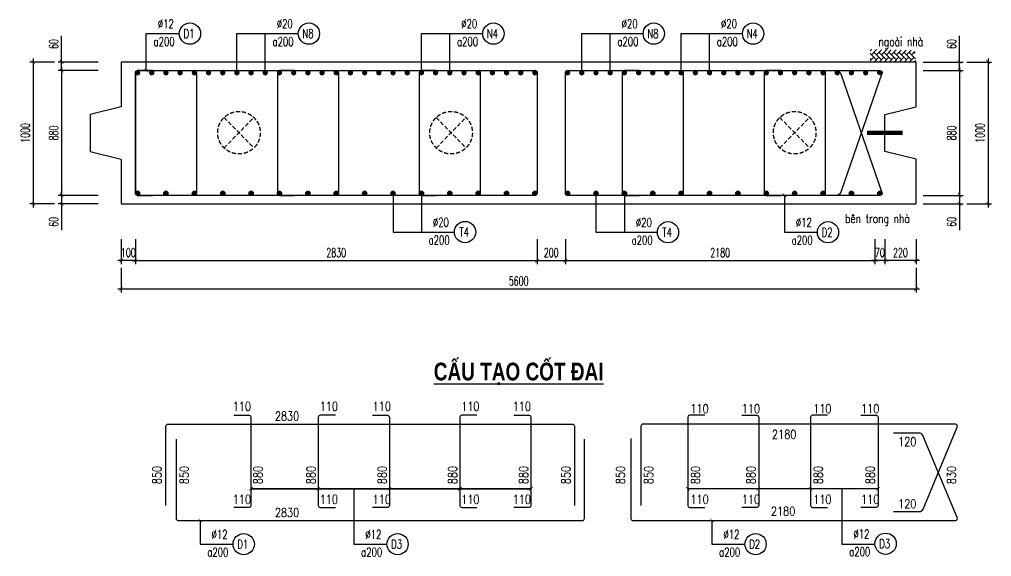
# Model space of a CAD drawing. Header units: millimetres. Extents: x -143570 to 58447, y -1448440 to -1202244.
# Drawn here: x 15482 to 42879, y -1241307 to -1226160 of the extents above; entities that cross this region are included whole.
import ezdxf
from ezdxf.enums import TextEntityAlignment as Align

# ---------------------------------------------------------------- set-up
doc = ezdxf.new("R2010")
doc.units = ezdxf.units.MM
doc.header["$LTSCALE"] = 30
doc.header["$PDMODE"] = 3
doc.linetypes.add('DASHED', pattern=[19.05, 12.7, -6.35])
doc.layers.get('0').update_dxf_attribs({"lineweight": 9})
doc.layers.get('Defpoints').update_dxf_attribs({"lineweight": 9})
for name, color, linetype in [('ccu11-Cotthep', 9, 'Continuous'), ('ccu11-Dim', 8, 'Continuous'), ('ccu11-Hatch', 8, 'Continuous'), ('ccu11-Text', 31, 'Continuous'), ('ccu11-Thay', 7, 'Continuous'), ('ccu11-Thep', 4, 'Continuous'), ('ccu11-Thep doc', 4, 'Continuous'), ('ccu11-Thepdai', 6, 'Continuous')]:
    doc.layers.add(name, color=color, linetype=linetype)
doc.layers.add('ccu11-Khuat', color=9, linetype='DASHED', lineweight=30)
doc.layers.add('Vicom_thep doc', color=1, linetype='Continuous', lineweight=35)
doc.styles.add('ccu11-dim', font='vnsimli.shx', dxfattribs={"width": 0.65, "bigfont": 'bigfont.shx'})
doc.styles.add('ccu11-VnAvH-B', font='')
doc.styles.add('ccu11-vnsimli', font='vnsimli.shx', dxfattribs={"width": 0.8, "bigfont": 'vns.shx'})
doc.styles.add('ccu11-vnsimple', font='vnsimple.shx', dxfattribs={"bigfont": 'bigfont.shx'})
doc.styles.add('ccu11_simli', font='vnsimli.shx', dxfattribs={"width": 0.8})
doc.styles.get('ccu11-VnAvH-B').set_extended_font_data('.VnAvantH', bold=True)
doc.dimstyles.new('ccu11-100', dxfattribs={"dimscale": 100, "dimtxt": 2.5, "dimasz": 1, "dimexe": 1, "dimexo": 2, "dimgap": 1, "dimtad": 1, "dimdec": 0, "dimdsep": 46, "dimtxsty": 'ccu11-dim', "dimblk": 'ARCHTICK', "dimcen": -1, "dimdle": 1, "dimclrd": 256, "dimclre": 256, "dimclrt": 3, "dimadec": 0, "dimazin": 2, "dimtfac": 0.1, "dimtdec": 0, "dimtmove": 0, "dimatfit": 1, "dimldrblk": 'ARCHTICK', "dimfxl": 1, "dimtvp": 0.833333, "dimtolj": 1, "dimtzin": 12, "dimarcsym": 0})
doc.dimstyles.new('ccu11-100x4', dxfattribs={"dimscale": 100, "dimtxt": 2.5, "dimasz": 1, "dimexe": 1, "dimexo": 2, "dimgap": 1, "dimtad": 1, "dimdec": 0, "dimlfac": 0.25, "dimdsep": 46, "dimtxsty": 'ccu11-dim', "dimblk": 'ARCHTICK', "dimcen": -1, "dimdle": 1, "dimclrd": 256, "dimclre": 256, "dimclrt": 3, "dimadec": 0, "dimazin": 2, "dimtfac": 0.1, "dimtdec": 0, "dimtmove": 0, "dimatfit": 1, "dimldrblk": 'ARCHTICK', "dimfxl": 1, "dimtvp": 0.833333, "dimtolj": 1, "dimtzin": 12, "dimarcsym": 0})

# ---------------------------------------------------------------- blocks, each defined once
blk = doc.blocks.new('_ARCHTICK')
at = {"color": 0, "linetype": 'ByBlock', "const_width": 0.15}
blk.add_lwpolyline([(-0.5, -0.5), (0.5, 0.5)], dxfattribs=at)
blk = doc.blocks.new('SHD')
at = {"layer": 'ccu11-Cotthep'}
blk.add_circle((300, 0), 300, dxfattribs=at)
at = {"layer": 'ccu11-Cotthep', "color": 31, "style": 'ccu11_simli', "width": 0.8}
blk.add_attdef('DK', text='', height=250, dxfattribs=at).set_placement((-101, 65), align=Align.BOTTOM_RIGHT)
blk.add_attdef('KH', text='', height=250, dxfattribs=at).set_placement((300, 0), align=Align.MIDDLE)
blk.add_attdef('KC', text='', height=250, dxfattribs=at).set_placement((-101, -142), align=Align.TOP_RIGHT)
blk = doc.blocks.new('MCT')
at = {"ltscale": 0.005}
for p, q in [((-0.49, 0), (0.49, 0)), ((0.35, -0.35), (-0.35, 0.35)), ((-0.35, -0.35), (0.35, 0.35)), ((0, -0.49), (0, 0.49))]:
    blk.add_line(p, q, dxfattribs=at)
blk.add_circle((0, 0), 0.492, dxfattribs=at)
blk = doc.blocks.new('*U192')
at = {"layer": 'ccu11-Thep doc', "xscale": -121.9200000001001, "yscale": 121.9200000001001, "zscale": 121.92, "rotation": 270}
blk.add_blockref('MCT', (0, 0), dxfattribs=at)
blk = doc.blocks.new('*U193')
at = {"layer": 'ccu11-Thep doc', "color": 0, "linetype": 'ByBlock', "lineweight": -2, "transparency": 16777216}
for p in [(0, 0), (800, 0), (1600, 0), (2400, 0), (3200, 0), (4000, 0), (4800, 0), (5600, 0), (6400, 0), (7200, 0), (8000, 0), (8800, 0), (9600, 0), (10400, 0), (11200, 0)]:
    blk.add_blockref('*U192', p, dxfattribs=at)
blk = doc.blocks.new('*U194')
at = {"layer": 'ccu11-Thep doc', "xscale": -121.9200000001001, "yscale": 121.9200000001001, "zscale": 121.92, "rotation": 270}
blk.add_blockref('MCT', (0, 0), dxfattribs=at)
blk = doc.blocks.new('*U195')
at = {"layer": 'ccu11-Thep doc', "color": 0, "linetype": 'ByBlock', "lineweight": -2, "transparency": 16777216}
for p in [(0, 0), (800, 0), (1600, 0), (2400, 0), (3200, 0), (4000, 0), (4800, 0), (5600, 0), (6400, 0), (7200, 0), (8000, 0), (8800, 0), (9600, 0), (10400, 0), (11200, 0)]:
    blk.add_blockref('*U194', p, dxfattribs=at)
blk = doc.blocks.new('*U196')
at = {"layer": 'ccu11-Thep doc', "xscale": -121.9200000001001, "yscale": 121.9200000001001, "zscale": 121.92, "rotation": 270}
blk.add_blockref('MCT', (0, 0), dxfattribs=at)
blk = doc.blocks.new('*U197')
at = {"layer": 'ccu11-Thep doc', "color": 0, "linetype": 'ByBlock', "lineweight": -2, "transparency": 16777216}
for p in [(0, 0), (800, 0), (1600, 0), (2400, 0), (3200, 0), (4000, 0), (4800, 0), (5600, 0), (6400, 0), (7200, 0), (8000, 0)]:
    blk.add_blockref('*U196', p, dxfattribs=at)
blk = doc.blocks.new('*U198')
at = {"layer": 'ccu11-Thep doc', "xscale": -121.9200000001001, "yscale": 121.9200000001001, "zscale": 121.92, "rotation": 270}
blk.add_blockref('MCT', (0, 0), dxfattribs=at)
blk = doc.blocks.new('*U199')
at = {"layer": 'ccu11-Thep doc', "color": 0, "linetype": 'ByBlock', "lineweight": -2, "transparency": 16777216}
for p in [(0, 0), (800, 0), (1600, 0), (2400, 0), (3200, 0), (4000, 0), (4800, 0), (5600, 0), (6400, 0), (7200, 0), (8000, 0)]:
    blk.add_blockref('*U198', p, dxfattribs=at)
blk = doc.blocks.new('*D201')
at = {"layer": 'ccu11-Dim', "linetype": 'ByBlock', "lineweight": -2, "ltscale": 30, "transparency": 16777216}
for p, q in [((16671, -1227361), (16671, -1226621)), ((17699, -1227361), (16571, -1227361)), ((16671, -1227601), (16671, -1227361)), ((17699, -1227601), (16571, -1227601)), ((16671, -1227601), (16671, -1227701))]:
    blk.add_line(p, q, dxfattribs=at)
at = {"layer": 'Defpoints', "color": 0, "linetype": 'ByBlock', "ltscale": 30, "transparency": 16777216}
for p in [(17899, -1227361), (16671, -1227601), (17899, -1227601)]:
    blk.add_point(p, dxfattribs=at)
at = {"layer": 'ccu11-Dim', "linetype": 'ByBlock', "lineweight": -2, "ltscale": 30, "transparency": 16777216, "xscale": 100, "yscale": 100, "zscale": 100}
for p, rotation in [((16671, -1227361), 270), ((16671, -1227601), 90)]:
    blk.add_blockref('_ARCHTICK', p, dxfattribs=dict(at, rotation=rotation))
at = {"layer": 'ccu11-Dim', "color": 3, "linetype": 'ByBlock', "ltscale": 30, "transparency": 16777216, "insert": (16446, -1226853), "char_height": 250, "attachment_point": 5, "rotation": 90, "style": 'ccu11-dim'}
blk.add_mtext('\\A1;60', dxfattribs=at)
blk = doc.blocks.new('*D202')
at = {"layer": 'ccu11-Dim', "linetype": 'ByBlock', "lineweight": -2, "ltscale": 30, "transparency": 16777216}
for p, q in [((17699, -1227601), (16571, -1227601)), ((16671, -1227501), (16671, -1231221)), ((17699, -1231121), (16571, -1231121))]:
    blk.add_line(p, q, dxfattribs=at)
at = {"layer": 'Defpoints', "color": 0, "linetype": 'ByBlock', "ltscale": 30, "transparency": 16777216}
for p in [(17899, -1227601), (16671, -1231121), (17899, -1231121)]:
    blk.add_point(p, dxfattribs=at)
at = {"layer": 'ccu11-Dim', "linetype": 'ByBlock', "lineweight": -2, "ltscale": 30, "transparency": 16777216, "xscale": 100, "yscale": 100, "zscale": 100}
for p, rotation in [((16671, -1227601), 90), ((16671, -1231121), 270)]:
    blk.add_blockref('_ARCHTICK', p, dxfattribs=dict(at, rotation=rotation))
at = {"layer": 'ccu11-Dim', "color": 3, "linetype": 'ByBlock', "ltscale": 30, "transparency": 16777216, "insert": (16446, -1229361), "char_height": 250, "attachment_point": 5, "rotation": 90, "style": 'ccu11-dim'}
blk.add_mtext('\\A1;880', dxfattribs=at)
blk = doc.blocks.new('*D203')
at = {"layer": 'ccu11-Dim', "linetype": 'ByBlock', "lineweight": -2, "ltscale": 30, "transparency": 16777216}
for p, q in [((17699, -1231121), (16571, -1231121)), ((16671, -1231121), (16671, -1231021)), ((16671, -1231121), (16671, -1231361)), ((17699, -1231361), (16571, -1231361)), ((16671, -1231361), (16671, -1232100))]:
    blk.add_line(p, q, dxfattribs=at)
at = {"layer": 'Defpoints', "color": 0, "linetype": 'ByBlock', "ltscale": 30, "transparency": 16777216}
for p in [(16671, -1231121), (17899, -1231121), (17899, -1231361)]:
    blk.add_point(p, dxfattribs=at)
at = {"layer": 'ccu11-Dim', "linetype": 'ByBlock', "lineweight": -2, "ltscale": 30, "transparency": 16777216, "xscale": 100, "yscale": 100, "zscale": 100}
for p, rotation in [((16671, -1231121), 270), ((16671, -1231361), 90)]:
    blk.add_blockref('_ARCHTICK', p, dxfattribs=dict(at, rotation=rotation))
at = {"layer": 'ccu11-Dim', "color": 3, "linetype": 'ByBlock', "ltscale": 30, "transparency": 16777216, "insert": (16446, -1231869), "char_height": 250, "attachment_point": 5, "rotation": 90, "style": 'ccu11-dim'}
blk.add_mtext('\\A1;60', dxfattribs=at)
blk = doc.blocks.new('*D204')
at = {"layer": 'ccu11-Dim', "linetype": 'ByBlock', "lineweight": -2, "ltscale": 30, "transparency": 16777216}
for p, q in [((16471, -1227361), (15771, -1227361)), ((15871, -1227261), (15871, -1231461)), ((16471, -1231361), (15771, -1231361))]:
    blk.add_line(p, q, dxfattribs=at)
at = {"layer": 'Defpoints', "color": 0, "linetype": 'ByBlock', "ltscale": 30, "transparency": 16777216}
for p in [(16671, -1227361), (15871, -1231361), (16671, -1231361)]:
    blk.add_point(p, dxfattribs=at)
at = {"layer": 'ccu11-Dim', "linetype": 'ByBlock', "lineweight": -2, "ltscale": 30, "transparency": 16777216, "xscale": 100, "yscale": 100, "zscale": 100}
for p, rotation in [((15871, -1227361), 90), ((15871, -1231361), 270)]:
    blk.add_blockref('_ARCHTICK', p, dxfattribs=dict(at, rotation=rotation))
at = {"layer": 'ccu11-Dim', "color": 3, "linetype": 'ByBlock', "ltscale": 30, "transparency": 16777216, "insert": (15646, -1229361), "char_height": 250, "attachment_point": 5, "rotation": 90, "style": 'ccu11-dim'}
blk.add_mtext('\\A1;1000', dxfattribs=at)
blk = doc.blocks.new('*D205')
at = {"layer": 'ccu11-Dim', "linetype": 'ByBlock', "lineweight": -2, "ltscale": 30, "transparency": 16777216}
for p, q in [((39871, -1232361), (39871, -1233061)), ((40751, -1232361), (40751, -1233061)), ((40851, -1232961), (39771, -1232961))]:
    blk.add_line(p, q, dxfattribs=at)
at = {"layer": 'Defpoints', "color": 0, "linetype": 'ByBlock', "ltscale": 30, "transparency": 16777216}
for p in [(39871, -1232161), (40751, -1232161), (39871, -1232961)]:
    blk.add_point(p, dxfattribs=at)
at = {"layer": 'ccu11-Dim', "linetype": 'ByBlock', "lineweight": -2, "ltscale": 30, "transparency": 16777216, "xscale": 100, "yscale": 100, "zscale": 100, "rotation": 180}
blk.add_blockref('_ARCHTICK', (39871, -1232961), dxfattribs=at)
at = {"layer": 'ccu11-Dim', "linetype": 'ByBlock', "lineweight": -2, "ltscale": 30, "transparency": 16777216, "xscale": 100, "yscale": 100, "zscale": 100}
blk.add_blockref('_ARCHTICK', (40751, -1232961), dxfattribs=at)
at = {"layer": 'ccu11-Dim', "color": 3, "linetype": 'ByBlock', "ltscale": 30, "transparency": 16777216, "insert": (40311, -1232736), "char_height": 250, "attachment_point": 5, "style": 'ccu11-dim'}
blk.add_mtext('\\A1;220', dxfattribs=at)
blk = doc.blocks.new('*D206')
at = {"layer": 'ccu11-Dim', "linetype": 'ByBlock', "lineweight": -2, "ltscale": 30, "transparency": 16777216}
for p, q in [((18351, -1233161), (18351, -1233861)), ((40751, -1233161), (40751, -1233861)), ((18251, -1233761), (40851, -1233761))]:
    blk.add_line(p, q, dxfattribs=at)
at = {"layer": 'Defpoints', "color": 0, "linetype": 'ByBlock', "ltscale": 30, "transparency": 16777216}
for p in [(18351, -1232961), (40751, -1232961), (40751, -1233761)]:
    blk.add_point(p, dxfattribs=at)
at = {"layer": 'ccu11-Dim', "linetype": 'ByBlock', "lineweight": -2, "ltscale": 30, "transparency": 16777216, "xscale": 100, "yscale": 100, "zscale": 100, "rotation": 180}
blk.add_blockref('_ARCHTICK', (18351, -1233761), dxfattribs=at)
at = {"layer": 'ccu11-Dim', "linetype": 'ByBlock', "lineweight": -2, "ltscale": 30, "transparency": 16777216, "xscale": 100, "yscale": 100, "zscale": 100}
blk.add_blockref('_ARCHTICK', (40751, -1233761), dxfattribs=at)
at = {"layer": 'ccu11-Dim', "color": 3, "linetype": 'ByBlock', "ltscale": 30, "transparency": 16777216, "insert": (29551, -1233536), "char_height": 250, "attachment_point": 5, "style": 'ccu11-dim'}
blk.add_mtext('\\A1;5600', dxfattribs=at)
blk = doc.blocks.new('*D207')
at = {"layer": 'ccu11-Dim', "linetype": 'ByBlock', "lineweight": -2, "ltscale": 30, "transparency": 16777216}
for p, q in [((39591, -1232361), (39591, -1233061)), ((39871, -1232361), (39871, -1233061)), ((39591, -1232961), (39491, -1232961)), ((39871, -1232961), (39591, -1232961)), ((39871, -1232961), (39971, -1232961))]:
    blk.add_line(p, q, dxfattribs=at)
at = {"layer": 'Defpoints', "color": 0, "linetype": 'ByBlock', "ltscale": 30, "transparency": 16777216}
for p in [(39591, -1232161), (39871, -1232161), (39591, -1232961)]:
    blk.add_point(p, dxfattribs=at)
at = {"layer": 'ccu11-Dim', "linetype": 'ByBlock', "lineweight": -2, "ltscale": 30, "transparency": 16777216, "xscale": 100, "yscale": 100, "zscale": 100}
blk.add_blockref('_ARCHTICK', (39591, -1232961), dxfattribs=at)
at = {"layer": 'ccu11-Dim', "linetype": 'ByBlock', "lineweight": -2, "ltscale": 30, "transparency": 16777216, "xscale": 100, "yscale": 100, "zscale": 100, "rotation": 180}
blk.add_blockref('_ARCHTICK', (39871, -1232961), dxfattribs=at)
at = {"layer": 'ccu11-Dim', "color": 3, "linetype": 'ByBlock', "ltscale": 30, "transparency": 16777216, "insert": (39731, -1232736), "char_height": 250, "attachment_point": 5, "style": 'ccu11-dim'}
blk.add_mtext('\\A1;70', dxfattribs=at)
blk = doc.blocks.new('*D208')
at = {"layer": 'ccu11-Dim', "linetype": 'ByBlock', "lineweight": -2, "ltscale": 30, "transparency": 16777216}
for p, q in [((30069, -1232361), (30069, -1233061)), ((30869, -1232361), (30869, -1233061)), ((29969, -1232961), (30969, -1232961))]:
    blk.add_line(p, q, dxfattribs=at)
at = {"layer": 'Defpoints', "color": 0, "linetype": 'ByBlock', "ltscale": 30, "transparency": 16777216}
for p in [(30069, -1232161), (30869, -1232161), (30869, -1232961)]:
    blk.add_point(p, dxfattribs=at)
at = {"layer": 'ccu11-Dim', "linetype": 'ByBlock', "lineweight": -2, "ltscale": 30, "transparency": 16777216, "xscale": 100, "yscale": 100, "zscale": 100, "rotation": 180}
blk.add_blockref('_ARCHTICK', (30069, -1232961), dxfattribs=at)
at = {"layer": 'ccu11-Dim', "linetype": 'ByBlock', "lineweight": -2, "ltscale": 30, "transparency": 16777216, "xscale": 100, "yscale": 100, "zscale": 100}
blk.add_blockref('_ARCHTICK', (30869, -1232961), dxfattribs=at)
at = {"layer": 'ccu11-Dim', "color": 3, "linetype": 'ByBlock', "ltscale": 30, "transparency": 16777216, "insert": (30469, -1232736), "char_height": 250, "attachment_point": 5, "style": 'ccu11-dim'}
blk.add_mtext('\\A1;200', dxfattribs=at)
blk = doc.blocks.new('*D209')
at = {"layer": 'ccu11-Dim', "linetype": 'ByBlock', "lineweight": -2, "ltscale": 30, "transparency": 16777216}
for p, q in [((30869, -1232361), (30869, -1233061)), ((39591, -1232361), (39591, -1233061)), ((30769, -1232961), (39691, -1232961))]:
    blk.add_line(p, q, dxfattribs=at)
at = {"layer": 'Defpoints', "color": 0, "linetype": 'ByBlock', "ltscale": 30, "transparency": 16777216}
for p in [(30869, -1232161), (39591, -1232161), (39591, -1232961)]:
    blk.add_point(p, dxfattribs=at)
at = {"layer": 'ccu11-Dim', "linetype": 'ByBlock', "lineweight": -2, "ltscale": 30, "transparency": 16777216, "xscale": 100, "yscale": 100, "zscale": 100, "rotation": 180}
blk.add_blockref('_ARCHTICK', (30869, -1232961), dxfattribs=at)
at = {"layer": 'ccu11-Dim', "linetype": 'ByBlock', "lineweight": -2, "ltscale": 30, "transparency": 16777216, "xscale": 100, "yscale": 100, "zscale": 100}
blk.add_blockref('_ARCHTICK', (39591, -1232961), dxfattribs=at)
at = {"layer": 'ccu11-Dim', "color": 3, "linetype": 'ByBlock', "ltscale": 30, "transparency": 16777216, "insert": (35230, -1232736), "char_height": 250, "attachment_point": 5, "style": 'ccu11-dim'}
blk.add_mtext('\\A1;2180', dxfattribs=at)
blk = doc.blocks.new('*D210')
at = {"layer": 'ccu11-Dim', "linetype": 'ByBlock', "lineweight": -2, "ltscale": 30, "transparency": 16777216}
for p, q in [((18751, -1232361), (18751, -1233061)), ((30069, -1232361), (30069, -1233061)), ((18651, -1232961), (30169, -1232961))]:
    blk.add_line(p, q, dxfattribs=at)
at = {"layer": 'Defpoints', "color": 0, "linetype": 'ByBlock', "ltscale": 30, "transparency": 16777216}
for p in [(18751, -1232161), (30069, -1232161), (30069, -1232961)]:
    blk.add_point(p, dxfattribs=at)
at = {"layer": 'ccu11-Dim', "linetype": 'ByBlock', "lineweight": -2, "ltscale": 30, "transparency": 16777216, "xscale": 100, "yscale": 100, "zscale": 100, "rotation": 180}
blk.add_blockref('_ARCHTICK', (18751, -1232961), dxfattribs=at)
at = {"layer": 'ccu11-Dim', "linetype": 'ByBlock', "lineweight": -2, "ltscale": 30, "transparency": 16777216, "xscale": 100, "yscale": 100, "zscale": 100}
blk.add_blockref('_ARCHTICK', (30069, -1232961), dxfattribs=at)
at = {"layer": 'ccu11-Dim', "color": 3, "linetype": 'ByBlock', "ltscale": 30, "transparency": 16777216, "insert": (24410, -1232736), "char_height": 250, "attachment_point": 5, "style": 'ccu11-dim'}
blk.add_mtext('\\A1;2830', dxfattribs=at)
blk = doc.blocks.new('*D211')
at = {"layer": 'ccu11-Dim', "linetype": 'ByBlock', "lineweight": -2, "ltscale": 30, "transparency": 16777216}
for p, q in [((18351, -1232361), (18351, -1233061)), ((18751, -1232361), (18751, -1233061)), ((18351, -1232961), (18251, -1232961)), ((18751, -1232961), (18351, -1232961)), ((18751, -1232961), (18851, -1232961))]:
    blk.add_line(p, q, dxfattribs=at)
at = {"layer": 'Defpoints', "color": 0, "linetype": 'ByBlock', "ltscale": 30, "transparency": 16777216}
for p in [(18351, -1232161), (18751, -1232161), (18351, -1232961)]:
    blk.add_point(p, dxfattribs=at)
at = {"layer": 'ccu11-Dim', "linetype": 'ByBlock', "lineweight": -2, "ltscale": 30, "transparency": 16777216, "xscale": 100, "yscale": 100, "zscale": 100}
blk.add_blockref('_ARCHTICK', (18351, -1232961), dxfattribs=at)
at = {"layer": 'ccu11-Dim', "linetype": 'ByBlock', "lineweight": -2, "ltscale": 30, "transparency": 16777216, "xscale": 100, "yscale": 100, "zscale": 100, "rotation": 180}
blk.add_blockref('_ARCHTICK', (18751, -1232961), dxfattribs=at)
at = {"layer": 'ccu11-Dim', "color": 3, "linetype": 'ByBlock', "ltscale": 30, "transparency": 16777216, "insert": (18551, -1232736), "char_height": 250, "attachment_point": 5, "style": 'ccu11-dim'}
blk.add_mtext('\\A1;100', dxfattribs=at)
blk = doc.blocks.new('*D212')
at = {"layer": 'ccu11-Dim', "linetype": 'ByBlock', "lineweight": -2, "ltscale": 30, "transparency": 16777216}
for p, q in [((41979, -1227361), (41979, -1226621)), ((40951, -1227361), (42079, -1227361)), ((41979, -1227601), (41979, -1227361)), ((40951, -1227601), (42079, -1227601)), ((41979, -1227601), (41979, -1227701))]:
    blk.add_line(p, q, dxfattribs=at)
at = {"layer": 'Defpoints', "color": 0, "linetype": 'ByBlock', "ltscale": 30, "transparency": 16777216}
for p in [(40751, -1227361), (40751, -1227601), (41979, -1227601)]:
    blk.add_point(p, dxfattribs=at)
at = {"layer": 'ccu11-Dim', "linetype": 'ByBlock', "lineweight": -2, "ltscale": 30, "transparency": 16777216, "xscale": 100, "yscale": 100, "zscale": 100}
for p, rotation in [((41979, -1227361), 270), ((41979, -1227601), 90)]:
    blk.add_blockref('_ARCHTICK', p, dxfattribs=dict(at, rotation=rotation))
at = {"layer": 'ccu11-Dim', "color": 3, "linetype": 'ByBlock', "ltscale": 30, "transparency": 16777216, "insert": (41754, -1226853), "char_height": 250, "attachment_point": 5, "rotation": 90, "style": 'ccu11-dim'}
blk.add_mtext('\\A1;60', dxfattribs=at)
blk = doc.blocks.new('*D213')
at = {"layer": 'ccu11-Dim', "linetype": 'ByBlock', "lineweight": -2, "ltscale": 30, "transparency": 16777216}
for p, q in [((40951, -1227601), (42079, -1227601)), ((41979, -1227501), (41979, -1231221)), ((40951, -1231121), (42079, -1231121))]:
    blk.add_line(p, q, dxfattribs=at)
at = {"layer": 'Defpoints', "color": 0, "linetype": 'ByBlock', "ltscale": 30, "transparency": 16777216}
for p in [(40751, -1227601), (40751, -1231121), (41979, -1231121)]:
    blk.add_point(p, dxfattribs=at)
at = {"layer": 'ccu11-Dim', "linetype": 'ByBlock', "lineweight": -2, "ltscale": 30, "transparency": 16777216, "xscale": 100, "yscale": 100, "zscale": 100}
for p, rotation in [((41979, -1227601), 90), ((41979, -1231121), 270)]:
    blk.add_blockref('_ARCHTICK', p, dxfattribs=dict(at, rotation=rotation))
at = {"layer": 'ccu11-Dim', "color": 3, "linetype": 'ByBlock', "ltscale": 30, "transparency": 16777216, "insert": (41754, -1229361), "char_height": 250, "attachment_point": 5, "rotation": 90, "style": 'ccu11-dim'}
blk.add_mtext('\\A1;880', dxfattribs=at)
blk = doc.blocks.new('*D214')
at = {"layer": 'ccu11-Dim', "linetype": 'ByBlock', "lineweight": -2, "ltscale": 30, "transparency": 16777216}
for p, q in [((40951, -1231121), (42079, -1231121)), ((41979, -1231121), (41979, -1231021)), ((41979, -1231121), (41979, -1231361)), ((40951, -1231361), (42079, -1231361)), ((41979, -1231361), (41979, -1232100))]:
    blk.add_line(p, q, dxfattribs=at)
at = {"layer": 'Defpoints', "color": 0, "linetype": 'ByBlock', "ltscale": 30, "transparency": 16777216}
for p in [(40751, -1231121), (41979, -1231121), (40751, -1231361)]:
    blk.add_point(p, dxfattribs=at)
at = {"layer": 'ccu11-Dim', "linetype": 'ByBlock', "lineweight": -2, "ltscale": 30, "transparency": 16777216, "xscale": 100, "yscale": 100, "zscale": 100}
for p, rotation in [((41979, -1231121), 270), ((41979, -1231361), 90)]:
    blk.add_blockref('_ARCHTICK', p, dxfattribs=dict(at, rotation=rotation))
at = {"layer": 'ccu11-Dim', "color": 3, "linetype": 'ByBlock', "ltscale": 30, "transparency": 16777216, "insert": (41754, -1231869), "char_height": 250, "attachment_point": 5, "rotation": 90, "style": 'ccu11-dim'}
blk.add_mtext('\\A1;60', dxfattribs=at)
blk = doc.blocks.new('*D215')
at = {"layer": 'ccu11-Dim', "linetype": 'ByBlock', "lineweight": -2, "ltscale": 30, "transparency": 16777216}
for p, q in [((42179, -1227361), (42879, -1227361)), ((42779, -1227261), (42779, -1231461)), ((42179, -1231361), (42879, -1231361))]:
    blk.add_line(p, q, dxfattribs=at)
at = {"layer": 'Defpoints', "color": 0, "linetype": 'ByBlock', "ltscale": 30, "transparency": 16777216}
for p in [(41979, -1227361), (41979, -1231361), (42779, -1231361)]:
    blk.add_point(p, dxfattribs=at)
at = {"layer": 'ccu11-Dim', "linetype": 'ByBlock', "lineweight": -2, "ltscale": 30, "transparency": 16777216, "xscale": 100, "yscale": 100, "zscale": 100}
for p, rotation in [((42779, -1227361), 90), ((42779, -1231361), 270)]:
    blk.add_blockref('_ARCHTICK', p, dxfattribs=dict(at, rotation=rotation))
at = {"layer": 'ccu11-Dim', "color": 3, "linetype": 'ByBlock', "ltscale": 30, "transparency": 16777216, "insert": (42554, -1229361), "char_height": 250, "attachment_point": 5, "rotation": 90, "style": 'ccu11-dim'}
blk.add_mtext('\\A1;1000', dxfattribs=at)
blk = doc.blocks.new('ccu11_block_thep')
at = {"layer": 'ccu11-Thep', "color": 3}
for p, q in [((-0.4, 0), (0.4, 0)), ((-0.28, 0.28), (0.28, -0.28)), ((0.28, 0.28), (-0.28, -0.28)), ((0, 0.4), (0, -0.4))]:
    blk.add_line(p, q, dxfattribs=at)
at = {"layer": 'ccu11-Thep', "color": 1, "const_width": 0.0667}
blk.add_lwpolyline([(-0.4, 0, 1), (0.4, 0, 1), (-0.4, 0, 1)], format="xyb", dxfattribs=at)
at = {"layer": 'ccu11-Thep', "color": 1}
blk.add_circle((0, 0), 0.4, dxfattribs=at)
blk = doc.blocks.new('*U200')
at = {"layer": 'Vicom_thep doc', "xscale": -150, "yscale": 150, "zscale": 150, "rotation": 180}
blk.add_blockref('ccu11_block_thep', (0, 0), dxfattribs=at)
blk = doc.blocks.new('*U189')
at = {"layer": 'ccu11-Thep doc', "color": 0, "linetype": 'ByBlock', "lineweight": -2, "transparency": 16777216}
for p in [(0, 0), (800, 0), (1600, 0), (2400, 0), (3200, 0), (4000, 0), (4800, 0), (5600, 0), (6400, 0), (7200, 0), (8000, 0), (8800, 0), (9600, 0), (10400, 0)]:
    blk.add_blockref('*U200', p, dxfattribs=at)
blk = doc.blocks.new('*U190')
at = {"layer": 'Vicom_thep doc', "xscale": -150, "yscale": 150, "zscale": 150, "rotation": 180}
blk.add_blockref('ccu11_block_thep', (0, 0), dxfattribs=at)
blk = doc.blocks.new('*U191')
at = {"layer": 'ccu11-Thep doc', "color": 0, "linetype": 'ByBlock', "lineweight": -2, "transparency": 16777216}
for p in [(0, 0), (800, 0), (1600, 0), (2400, 0), (3200, 0), (4000, 0), (4800, 0), (5600, 0), (6400, 0), (7200, 0), (8000, 0)]:
    blk.add_blockref('*U190', p, dxfattribs=at)

msp = doc.modelspace()

# ---------------------------------------------------------------- hatches: boundary and pattern name
at = {"layer": 'ccu11-Hatch', "ltscale": 10}
h = msp.add_hatch(dxfattribs=at)
h.set_pattern_fill('AR-HBONE', color=256, scale=25, angle=270, style=0)
h.set_pattern_definition([(45, (-3222392.23, 549095.51), (141.4213562, 4e-14), [300, -100]), (315, (-3222321.52, 549166.22), (141.4213562, 4e-14), [300, -100])])
h.paths.add_polyline_path([(39458.27, -1227007.96), (39458.27, -1227360.69), (40750.63, -1227360.69), (40707.77, -1227029.38)])

# ---------------------------------------------------------------- linework, layer by layer
at = {"layer": 'ccu11-Khuat', "ltscale": 0.3}
for p, q in [((21249.72, -1228924.97), (22087.95, -1229783.68)), ((21249.72, -1229783.68), (22087.95, -1228924.97)), ((27227.63, -1228924.97), (28065.86, -1229783.68)), ((27227.63, -1229783.68), (28065.86, -1228924.97)), ((36911.51, -1228924.97), (37749.74, -1229783.68)), ((36911.51, -1229783.68), (37749.74, -1228924.97))]:
    msp.add_line(p, q, dxfattribs=at)
for centre in [(21668.84, -1229354.32), (27646.74, -1229354.32), (37330.63, -1229354.32)]:
    msp.add_circle(centre, 600, dxfattribs=at)
at = {"layer": 'ccu11-Thay'}
msp.add_lwpolyline([(18350.63, -1231360.69), (40750.63, -1231360.69), (40750.63, -1230100.69), (39870.86, -1229880.69), (39870.86, -1228840.69), (40750.63, -1228620.69), (40750.63, -1227360.69), (18350.63, -1227360.69), (18350.63, -1228620.69), (17470.86, -1228840.69), (17470.86, -1229880.69), (18350.63, -1230100.69)], close=True, dxfattribs=at)
at = {"layer": 'ccu11-Thep', "const_width": 120}
msp.add_lwpolyline([(39370.63, -1229360.69), (40370.63, -1229360.69)], dxfattribs=at)
at = {"layer": 'ccu11-Thepdai'}
for points in [[(19230.63, -1227600.69), (18810.63, -1227600.69, 0.41421356), (18750.63, -1227660.69), (18750.63, -1231060.69, 0.41421356), (18810.63, -1231120.69), (19230.63, -1231120.69)], [(30020.63, -1231120.69), (18810.63, -1231120.69, -0.41421356), (18750.63, -1231060.69), (18750.63, -1227650.69, -0.41421356), (18800.63, -1227600.69), (30020.63, -1227600.69, -0.41421356), (30070.63, -1227650.69), (30070.63, -1231070.69, -0.41421356), (30020.63, -1231120.69)], [(19990.63, -1227600.69), (20410.63, -1227600.69, -0.41421356), (20470.63, -1227660.69), (20470.63, -1231060.69, -0.41421356), (20410.63, -1231120.69), (19990.63, -1231120.69)], [(23230.63, -1227600.69), (22810.63, -1227600.69, 0.41421356), (22750.63, -1227660.69), (22750.63, -1231060.69, 0.41421356), (22810.63, -1231120.69), (23230.63, -1231120.69)], [(23990.63, -1227600.69), (24410.63, -1227600.69, -0.41421356), (24470.63, -1227660.69), (24470.63, -1231060.69, -0.41421356), (24410.63, -1231120.69), (23990.63, -1231120.69)], [(27230.63, -1227600.69), (26810.63, -1227600.69, 0.41421356), (26750.63, -1227660.69), (26750.63, -1231060.69, 0.41421356), (26810.63, -1231120.69), (27230.63, -1231120.69)], [(27990.63, -1227600.69), (28410.63, -1227600.69, -0.41421356), (28470.63, -1227660.69), (28470.63, -1231060.69, -0.41421356), (28410.63, -1231120.69), (27990.63, -1231120.69)], [(37802.43, -1227600.69), (38522.89, -1227600.69, -0.23620228), (38634.66, -1227693.43), (39788.54, -1231040.19, -0.5204497), (39732.15, -1231120.69), (30920.63, -1231120.69, -0.41421356), (30870.63, -1231070.69), (30870.63, -1227650.69, -0.41421356), (30920.63, -1227600.69), (39732.15, -1227600.69, -0.5204497), (39788.54, -1227681.19), (38634.66, -1231027.94, -0.23620228), (38522.89, -1231120.69), (37802.43, -1231120.69)], [(32950.63, -1227600.69), (32530.63, -1227600.69, 0.41421356), (32470.63, -1227660.69), (32470.63, -1231060.69, 0.41421356), (32530.63, -1231120.69), (32950.63, -1231120.69)], [(33710.63, -1227600.69), (34130.63, -1227600.69, -0.41421356), (34190.63, -1227660.69), (34190.63, -1231060.69, -0.41421356), (34130.63, -1231120.69), (33710.63, -1231120.69)], [(36950.63, -1227600.69), (36530.63, -1227600.69, 0.41421356), (36470.63, -1227660.69), (36470.63, -1231060.69, 0.41421356), (36530.63, -1231120.69), (36950.63, -1231120.69)], [(37710.63, -1227600.69), (38130.63, -1227600.69, -0.41421356), (38190.63, -1227660.69), (38190.63, -1231060.69, -0.41421356), (38130.63, -1231120.69), (37710.63, -1231120.69)], [(19610.87, -1239864.6), (19610.87, -1237630.62, -0.41421356), (19670.87, -1237570.62), (31060.64, -1237570.62, -0.41421356), (31120.64, -1237630.62), (31120.64, -1239864.6)], [(40119.45, -1240036.89), (40839.92, -1240036.89, 0.26628921), (40951.68, -1239972.82), (41905.14, -1237653.31, 0.64209887), (41867.3, -1237570.62), (33057.58, -1237570.62, 0.41421356), (32997.58, -1237630.62), (32997.58, -1239864.6)], [(19895.87, -1237996.65), (19895.87, -1240230.62, 0.41421356), (19955.87, -1240290.62), (31345.76, -1240290.62, 0.41421356), (31405.76, -1240230.62), (31405.76, -1237996.65)], [(32717.3, -1237981.1), (32717.3, -1240230.62, 0.41421356), (32777.3, -1240290.62), (41868.28, -1240290.62, 0.65283078), (41905.11, -1240206.81), (40944.2, -1237889.63, 0.30093739), (40832.44, -1237825.56), (40119.45, -1237825.56)]]:
    msp.add_lwpolyline(points, format="xyb", dxfattribs=at)
at = {"layer": 'ccu11-Thepdai', "flags": 128}
for points in [[(21527.07, -1237323.38), (21957.07, -1237323.38, -0.38911631), (22007.07, -1237373.38), (22007.07, -1239818.14), (22007.07, -1239870.44, -0.38911631), (21957.07, -1239920.44), (21527.07, -1239920.44)], [(24385.22, -1237323.38), (23955.22, -1237323.38, 0.38911631), (23905.22, -1237373.38), (23905.22, -1239818.14), (23905.22, -1239870.44, 0.38911631), (23955.22, -1239920.44), (24385.22, -1239920.44)], [(25431.59, -1237323.38), (25861.59, -1237323.38, -0.38911631), (25911.59, -1237373.38), (25911.59, -1239818.14), (25911.59, -1239870.44, -0.38911631), (25861.59, -1239920.44), (25431.59, -1239920.44)], [(28375.73, -1237323.38), (27945.73, -1237323.38, 0.38911631), (27895.73, -1237373.38), (27895.73, -1239818.14), (27895.73, -1239870.44, 0.38911631), (27945.73, -1239920.44), (28375.73, -1239920.44)], [(29416.06, -1237323.38), (29846.06, -1237323.38, -0.38911631), (29896.06, -1237373.38), (29896.06, -1239818.14), (29896.06, -1239870.44, -0.38911631), (29846.06, -1239920.44), (29416.06, -1239920.44)], [(34797.3, -1237323.38), (34367.3, -1237323.38, 0.38911631), (34317.3, -1237373.38), (34317.3, -1239818.14), (34317.3, -1239870.44, 0.38911631), (34367.3, -1239920.44), (34797.3, -1239920.44)], [(35837.63, -1237323.38), (36267.63, -1237323.38, -0.38911631), (36317.63, -1237373.38), (36317.63, -1239818.14), (36317.63, -1239870.44, -0.38911631), (36267.63, -1239920.44), (35837.63, -1239920.44)], [(38258, -1237323.38), (37828, -1237323.38, 0.38911631), (37778, -1237373.38), (37778, -1239818.14), (37778, -1239870.44, 0.38911631), (37828, -1239920.44), (38258, -1239920.44)], [(39198.83, -1237323.38), (39628.83, -1237323.38, -0.38911631), (39678.83, -1237373.38), (39678.83, -1239818.14), (39678.83, -1239870.44, -0.38911631), (39628.83, -1239920.44), (39198.83, -1239920.44)]]:
    msp.add_lwpolyline(points, format="xyb", dxfattribs=at)

# ---------------------------------------------------------------- block references
at = {"layer": 'ccu11-Cotthep'}
ref = msp.add_blockref('SHD', (19986.82, -1226560.33), dxfattribs=at)
ref.add_attrib('KH', 'D1', dxfattribs={"color": 31, "height": 250, "style": 'ccu11-vnsimple', "width": 0.7}).set_placement((20261.82, -1226560.33), align=Align.MIDDLE_CENTER)
ref.add_attrib('KC', 'a200', dxfattribs={"color": 31, "height": 250, "style": 'ccu11-vnsimple', "width": 0.7}).set_placement((19558.24, -1226660.33), align=Align.TOP_CENTER)
ref.add_attrib('DK', '`12', dxfattribs={"color": 31, "height": 250, "style": 'ccu11-vnsimple', "width": 0.7}).set_placement((19606.03, -1226485.33), align=Align.BOTTOM_CENTER)
ref = msp.add_blockref('SHD', (23339.63, -1226560.33), dxfattribs=at)
ref.add_attrib('KH', 'N8', dxfattribs={"color": 31, "height": 250, "style": 'ccu11-vnsimple', "width": 0.7}).set_placement((23614.63, -1226560.33), align=Align.MIDDLE_CENTER)
ref.add_attrib('KC', 'a200', dxfattribs={"color": 31, "height": 250, "style": 'ccu11-vnsimple', "width": 0.7}).set_placement((22911.05, -1226660.33), align=Align.TOP_CENTER)
ref.add_attrib('DK', '`20', dxfattribs={"color": 31, "height": 250, "style": 'ccu11-vnsimple', "width": 0.7}).set_placement((22958.84, -1226485.33), align=Align.BOTTOM_CENTER)
ref = msp.add_blockref('SHD', (28539.63, -1226560.33), dxfattribs=at)
ref.add_attrib('KH', 'N4', dxfattribs={"color": 31, "height": 250, "style": 'ccu11-vnsimple', "width": 0.7}).set_placement((28814.63, -1226560.33), align=Align.MIDDLE_CENTER)
ref.add_attrib('KC', 'a200', dxfattribs={"color": 31, "height": 250, "style": 'ccu11-vnsimple', "width": 0.7}).set_placement((28111.05, -1226660.33), align=Align.TOP_CENTER)
ref.add_attrib('DK', '`20', dxfattribs={"color": 31, "height": 250, "style": 'ccu11-vnsimple', "width": 0.7}).set_placement((28158.84, -1226485.33), align=Align.BOTTOM_CENTER)
ref = msp.add_blockref('SHD', (33059.63, -1226560.33), dxfattribs=at)
ref.add_attrib('KH', 'N8', dxfattribs={"color": 31, "height": 250, "style": 'ccu11-vnsimple', "width": 0.7}).set_placement((33334.63, -1226560.33), align=Align.MIDDLE_CENTER)
ref.add_attrib('KC', 'a200', dxfattribs={"color": 31, "height": 250, "style": 'ccu11-vnsimple', "width": 0.7}).set_placement((32631.05, -1226660.33), align=Align.TOP_CENTER)
ref.add_attrib('DK', '`20', dxfattribs={"color": 31, "height": 250, "style": 'ccu11-vnsimple', "width": 0.7}).set_placement((32678.84, -1226485.33), align=Align.BOTTOM_CENTER)
ref = msp.add_blockref('SHD', (35859.63, -1226560.33), dxfattribs=at)
ref.add_attrib('KH', 'N4', dxfattribs={"color": 31, "height": 250, "style": 'ccu11-vnsimple', "width": 0.7}).set_placement((36134.63, -1226560.33), align=Align.MIDDLE_CENTER)
ref.add_attrib('KC', 'a200', dxfattribs={"color": 31, "height": 250, "style": 'ccu11-vnsimple', "width": 0.7}).set_placement((35431.05, -1226660.33), align=Align.TOP_CENTER)
ref.add_attrib('DK', '`20', dxfattribs={"color": 31, "height": 250, "style": 'ccu11-vnsimple', "width": 0.7}).set_placement((35478.84, -1226485.33), align=Align.BOTTOM_CENTER)
ref = msp.add_blockref('SHD', (27739.63, -1232156.04), dxfattribs=at)
ref.add_attrib('KH', 'T4', dxfattribs={"color": 31, "height": 250, "style": 'ccu11-vnsimple', "width": 0.7}).set_placement((28014.63, -1232156.04), align=Align.MIDDLE_CENTER)
ref.add_attrib('KC', 'a200', dxfattribs={"color": 31, "height": 250, "style": 'ccu11-vnsimple', "width": 0.7}).set_placement((27311.05, -1232256.04), align=Align.TOP_CENTER)
ref.add_attrib('DK', '`20', dxfattribs={"color": 31, "height": 250, "style": 'ccu11-vnsimple', "width": 0.7}).set_placement((27358.84, -1232081.04), align=Align.BOTTOM_CENTER)
ref = msp.add_blockref('SHD', (33459.63, -1232161.04), dxfattribs=at)
ref.add_attrib('KH', 'T4', dxfattribs={"color": 31, "height": 250, "style": 'ccu11-vnsimple', "width": 0.7}).set_placement((33734.63, -1232161.04), align=Align.MIDDLE_CENTER)
ref.add_attrib('KC', 'a200', dxfattribs={"color": 31, "height": 250, "style": 'ccu11-vnsimple', "width": 0.7}).set_placement((33031.05, -1232261.04), align=Align.TOP_CENTER)
ref.add_attrib('DK', '`20', dxfattribs={"color": 31, "height": 250, "style": 'ccu11-vnsimple', "width": 0.7}).set_placement((33078.84, -1232086.04), align=Align.BOTTOM_CENTER)
ref = msp.add_blockref('SHD', (37968.96, -1232161.04), dxfattribs=at)
ref.add_attrib('KH', 'D2', dxfattribs={"color": 31, "height": 250, "style": 'ccu11-vnsimple', "width": 0.7}).set_placement((38243.96, -1232161.04), align=Align.MIDDLE_CENTER)
ref.add_attrib('KC', 'a200', dxfattribs={"color": 31, "height": 250, "style": 'ccu11-vnsimple', "width": 0.7}).set_placement((37540.38, -1232261.04), align=Align.TOP_CENTER)
ref.add_attrib('DK', '`12', dxfattribs={"color": 31, "height": 250, "style": 'ccu11-vnsimple', "width": 0.7}).set_placement((37588.17, -1232086.04), align=Align.BOTTOM_CENTER)
at = {"layer": 'ccu11-Cotthep', "yscale": 100, "zscale": 100, "rotation": 180}
for p, xscale in [((22007.07, -1239393.74), 100), ((23905.22, -1239393.74), 100), ((25911.59, -1239393.74), 100), ((27895.73, -1239393.74), 100), ((34317.3, -1239393.74), -100), ((36301.43, -1239393.74), 100), ((37778, -1239393.74), -100)]:
    msp.add_blockref('_ARCHTICK', p, dxfattribs=dict(at, xscale=xscale))
at = {"layer": 'ccu11-Cotthep'}
ref = msp.add_blockref('SHD', (39592.7, -1240945.59), dxfattribs=at)
ref.add_attrib('KH', 'D3', dxfattribs={"color": 31, "height": 250, "style": 'ccu11-vnsimple', "width": 0.7}).set_placement((39867.7, -1240945.59), align=Align.MIDDLE_CENTER)
ref.add_attrib('KC', 'a200', dxfattribs={"color": 31, "height": 250, "style": 'ccu11-vnsimple', "width": 0.7}).set_placement((39164.12, -1241045.59), align=Align.TOP_CENTER)
ref.add_attrib('DK', '`12', dxfattribs={"color": 31, "height": 250, "style": 'ccu11-vnsimple', "width": 0.7}).set_placement((39211.91, -1240870.59), align=Align.BOTTOM_CENTER)
ref = msp.add_blockref('SHD', (21502.23, -1240956.59), dxfattribs=at)
ref.add_attrib('KH', 'D1', dxfattribs={"color": 31, "height": 250, "style": 'ccu11-vnsimple', "width": 0.7}).set_placement((21777.23, -1240956.59), align=Align.MIDDLE_CENTER)
ref.add_attrib('KC', 'a200', dxfattribs={"color": 31, "height": 250, "style": 'ccu11-vnsimple', "width": 0.7}).set_placement((21073.65, -1241056.59), align=Align.TOP_CENTER)
ref.add_attrib('DK', '`12', dxfattribs={"color": 31, "height": 250, "style": 'ccu11-vnsimple', "width": 0.7}).set_placement((21121.44, -1240881.59), align=Align.BOTTOM_CENTER)
ref = msp.add_blockref('SHD', (25837.52, -1240956.59), dxfattribs=at)
ref.add_attrib('KH', 'D3', dxfattribs={"color": 31, "height": 250, "style": 'ccu11-vnsimple', "width": 0.7}).set_placement((26112.52, -1240956.59), align=Align.MIDDLE_CENTER)
ref.add_attrib('KC', 'a200', dxfattribs={"color": 31, "height": 250, "style": 'ccu11-vnsimple', "width": 0.7}).set_placement((25408.94, -1241056.59), align=Align.TOP_CENTER)
ref.add_attrib('DK', '`12', dxfattribs={"color": 31, "height": 250, "style": 'ccu11-vnsimple', "width": 0.7}).set_placement((25456.74, -1240881.59), align=Align.BOTTOM_CENTER)
ref = msp.add_blockref('SHD', (35927.88, -1240956.59), dxfattribs=at)
ref.add_attrib('KH', 'D2', dxfattribs={"color": 31, "height": 250, "style": 'ccu11-vnsimple', "width": 0.7}).set_placement((36202.88, -1240956.59), align=Align.MIDDLE_CENTER)
ref.add_attrib('KC', 'a200', dxfattribs={"color": 31, "height": 250, "style": 'ccu11-vnsimple', "width": 0.7}).set_placement((35499.3, -1241056.59), align=Align.TOP_CENTER)
ref.add_attrib('DK', '`12', dxfattribs={"color": 31, "height": 250, "style": 'ccu11-vnsimple', "width": 0.7}).set_placement((35547.1, -1240881.59), align=Align.BOTTOM_CENTER)
at = {"layer": 'ccu11-Thep doc'}
for name, p in [('*U193', (18810.63, -1227660.69)), ('*U189', (19210.63, -1227660.69)), ('*U197', (30930.63, -1227660.69)), ('*U191', (31330.63, -1227660.69))]:
    msp.add_blockref(name, p, dxfattribs=at)
at = {"layer": 'ccu11-Thep doc', "xscale": 121.9200000001001, "yscale": 121.9200000001001, "zscale": 121.9200000001001, "rotation": 90.00000000000001}
for p in [(39730.98, -1227660.69), (39730.98, -1231060.69)]:
    msp.add_blockref('MCT', p, dxfattribs=at)
at = {"layer": 'ccu11-Thep doc', "xscale": -1, "rotation": 180}
for name, p in [('*U195', (18810.63, -1231060.69)), ('*U199', (30930.63, -1231060.69))]:
    msp.add_blockref(name, p, dxfattribs=at)

# ---------------------------------------------------------------- texts
at = {"layer": 'ccu11-Text', "linetype": 'Continuous', "style": 'ccu11-vnsimli', "width": 0.75}
for s, p in [('ngoµi nhµ', (40321.46, -1226912.54)), ('bªn trong nhµ', (39663.21, -1231899.15))]:
    msp.add_text(s, height=250, dxfattribs=at).set_placement(p, align=Align.CENTER)
at = {"layer": 'ccu11-Text', "color": 6, "style": 'ccu11-VnAvH-B', "width": 0.8}
msp.add_text('%%ucÊu t¹o cèt ®ai', height=500, dxfattribs=at).set_placement((29550.63, -1236339.15), align=Align.CENTER)
at = {"layer": 'ccu11-Text', "style": 'ccu11-vnsimli', "width": 0.8}
for s, p in [('110', (21493.34, -1237194.26)), ('110', (23942.76, -1237194.26)), ('110', (25435.96, -1237194.26)), ('110', (27933.26, -1237194.26)), ('110', (29382.33, -1237194.26)), ('2830', (22680.84, -1237470.62)), ('110', (34392.93, -1237262.94)), ('110', (35841.99, -1237262.94)), ('110', (37853.64, -1237262.94)), ('110', (39203.2, -1237262.94)), ('2180', (36691.57, -1237985.89)), ('120', (40244.69, -1238192.17)), ('110', (21493.34, -1239817.65)), ('110', (23942.76, -1239817.65)), ('110', (25435.96, -1239817.65)), ('110', (27933.26, -1239817.65)), ('110', (29382.33, -1239817.65)), ('110', (34392.93, -1239817.65)), ('110', (35841.99, -1239817.65)), ('110', (37853.64, -1239817.65)), ('110', (39203.2, -1239817.65)), ('120', (40244.69, -1239945.27)), ('2830', (22680.84, -1240190.62)), ('2180', (36661.33, -1240151.42))]:
    msp.add_text(s, height=250, dxfattribs=at).set_placement(p)
for s, p in [('850', (19481.82, -1239266.36)), ('850', (20250.02, -1239266.36)), ('880', (22329.95, -1239266.36)), ('880', (23824.18, -1239266.36)), ('880', (25830.56, -1239266.36)), ('880', (27814.69, -1239266.36)), ('880', (29815.02, -1239266.36)), ('850', (31008.34, -1239266.36)), ('850', (32544.98, -1239266.36)), ('850', (33340.27, -1239266.36)), ('880', (34659.98, -1239266.36)), ('880', (36224.95, -1239266.36)), ('880', (38120.69, -1239266.36)), ('880', (39586.15, -1239266.36)), ('830', (41874.69, -1239266.36))]:
    msp.add_text(s, height=250, rotation=90, dxfattribs=at).set_placement(p)

# ---------------------------------------------------------------- dimensions: what is measured, and where the dimension line sits
at = {"layer": 'ccu11-Dim', "linetype": 'ByBlock', "ltscale": 30}
for base, p1, p2, angle, picture, middle in [((16670.86, -1227600.69), (17899.26, -1227360.69), (17899.26, -1227600.69), 90, '*D201', (16670.86, -1226852.7)), ((41979.02, -1227600.69), (40750.63, -1227360.69), (40750.63, -1227600.69), 90, '*D212', (41979.02, -1226852.7)), ((16670.86, -1231120.69), (17899.26, -1231360.69), (17899.26, -1231120.69), 270, '*D203', (16670.86, -1231868.67)), ((41979.02, -1231120.69), (40750.63, -1231360.69), (40750.63, -1231120.69), 270, '*D214', (41979.02, -1231868.67))]:
    dim = msp.add_linear_dim(base=base, p1=p1, p2=p2, angle=angle, dimstyle='ccu11-100x4', dxfattribs=at)
    dim.commit()
    dim.dimension.update_dxf_attribs({"geometry": picture, "text_midpoint": middle, "dimtype": 160})
for base, p1, p2, picture, middle in [((15870.86, -1231360.69), (16670.86, -1227360.69), (16670.86, -1231360.69), '*D204', (15645.86, -1229360.69)), ((42779.02, -1231360.69), (41979.02, -1227360.69), (41979.02, -1231360.69), '*D215', (42554.02, -1229360.69))]:
    dim = msp.add_linear_dim(base=base, p1=p1, p2=p2, angle=90, dimstyle='ccu11-100x4', dxfattribs=at)
    dim.commit()
    dim.dimension.update_dxf_attribs({"geometry": picture, "text_midpoint": middle})
for base, p1, p2, picture, middle in [((16670.86, -1231120.69), (17899.26, -1227600.69), (17899.26, -1231120.69), '*D202', (16445.86, -1229360.69)), ((41979.02, -1231120.69), (40750.63, -1227600.69), (40750.63, -1231120.69), '*D213', (41754.02, -1229360.69))]:
    dim = msp.add_linear_dim(base=base, p1=p1, p2=p2, angle=90, dimstyle='ccu11-100x4', override={"dimtmove": 1}, dxfattribs=at)
    dim.commit()
    dim.dimension.update_dxf_attribs({"geometry": picture, "text_midpoint": middle})
for base, p1, p2, picture, middle in [((18350.63, -1232961.04), (18750.63, -1232161.05), (18350.63, -1232161.05), '*D211', (18550.63, -1232736.04)), ((39590.63, -1232961.04), (39870.63, -1232161.05), (39590.63, -1232161.05), '*D207', (39730.63, -1232736.04))]:
    dim = msp.add_linear_dim(base=base, p1=p1, p2=p2, dimstyle='ccu11-100x4', override={"dimtix": 1}, dxfattribs=at)
    dim.commit()
    dim.dimension.update_dxf_attribs({"geometry": picture, "text_midpoint": middle})
for base, p1, p2, picture, middle in [((30069.13, -1232961.04), (18750.63, -1232161.05), (30069.13, -1232161.05), '*D210', (24409.88, -1232736.04)), ((30869.13, -1232961.04), (30069.13, -1232161.05), (30869.13, -1232161.05), '*D208', (30469.13, -1232736.04)), ((39590.63, -1232961.04), (30869.13, -1232161.05), (39590.63, -1232161.05), '*D209', (35229.88, -1232736.04)), ((39870.63, -1232961.04), (40750.63, -1232161.05), (39870.63, -1232161.05), '*D205', (40310.63, -1232736.04)), ((40750.63, -1233761.04), (18350.63, -1232961.04), (40750.63, -1232961.04), '*D206', (29550.63, -1233536.04))]:
    dim = msp.add_linear_dim(base=base, p1=p1, p2=p2, dimstyle='ccu11-100x4', dxfattribs=at)
    dim.commit()
    dim.dimension.update_dxf_attribs({"geometry": picture, "text_midpoint": middle})

# ---------------------------------------------------------------- leaders
at = {"layer": 'ccu11-Cotthep', "linetype": 'ByBlock', "ltscale": 30}
for points in [[(19057.82, -1227600.69), (19057.82, -1226560.33), (19986.82, -1226560.33)], [(37039.96, -1231120.69), (37039.96, -1232161.04), (37968.96, -1232161.04)], [(22007.07, -1239393.74), (29896.06, -1239393.74)], [(29896.06, -1239393.74), (22007.07, -1239393.74)], [(39678.83, -1239393.74), (34317.3, -1239393.74)], [(20573.23, -1240290.62), (20573.23, -1240956.59), (21502.23, -1240956.59)], [(34998.88, -1240290.62), (34998.88, -1240956.59), (35927.88, -1240956.59)]]:
    msp.add_leader(points, dimstyle='ccu11-100x4', dxfattribs=at)
at = {"layer": 'ccu11-Cotthep'}
for points in [[(21610.63, -1227660.69), (21610.63, -1226560.33), (23339.63, -1226560.33)], [(22410.63, -1227660.69), (22410.63, -1226560.33), (23339.63, -1226560.33)], [(26810.63, -1227660.69), (26810.63, -1226560.33), (28539.63, -1226560.33)], [(27610.63, -1227660.69), (27610.63, -1226560.33), (28539.63, -1226560.33)], [(31330.63, -1227660.69), (31330.63, -1226560.33), (33059.63, -1226560.33)], [(32130.63, -1227660.69), (32130.63, -1226560.33), (33059.63, -1226560.33)], [(34130.63, -1227660.69), (34130.63, -1226560.33), (35859.63, -1226560.33)], [(34930.63, -1227660.69), (34930.63, -1226560.33), (35859.63, -1226560.33)], [(26010.63, -1231055.69), (26010.63, -1232156.04), (27739.63, -1232156.04)], [(26810.63, -1231055.69), (26810.63, -1232156.04), (27739.63, -1232156.04)], [(31730.63, -1231060.69), (31730.63, -1232161.04), (33459.63, -1232161.04)], [(32530.63, -1231060.69), (32530.63, -1232161.04), (33459.63, -1232161.04)]]:
    msp.add_leader(points, dimstyle='ccu11-100', override={"dimasz": 1.5, "dimgap": 1, "dimtad": 0, "dimldrblk": 'None', "dimfxl": 3, "dimfxlon": 1, "dimtfill": 1, "dimarcsym": 1}, dxfattribs=at)
at = {"layer": 'ccu11-Cotthep', "linetype": 'ByBlock', "ltscale": 30}
for points in [[(24908.41, -1239393.74), (24908.41, -1240956.59), (25837.52, -1240956.59)], [(38663.58, -1239393.74), (38663.58, -1240956.59), (39592.7, -1240956.59)]]:
    msp.add_leader(points, dimstyle='ccu11-100x4', override={"dimldrblk": 'None'}, dxfattribs=at)

doc.saveas('drawing.dxf')
